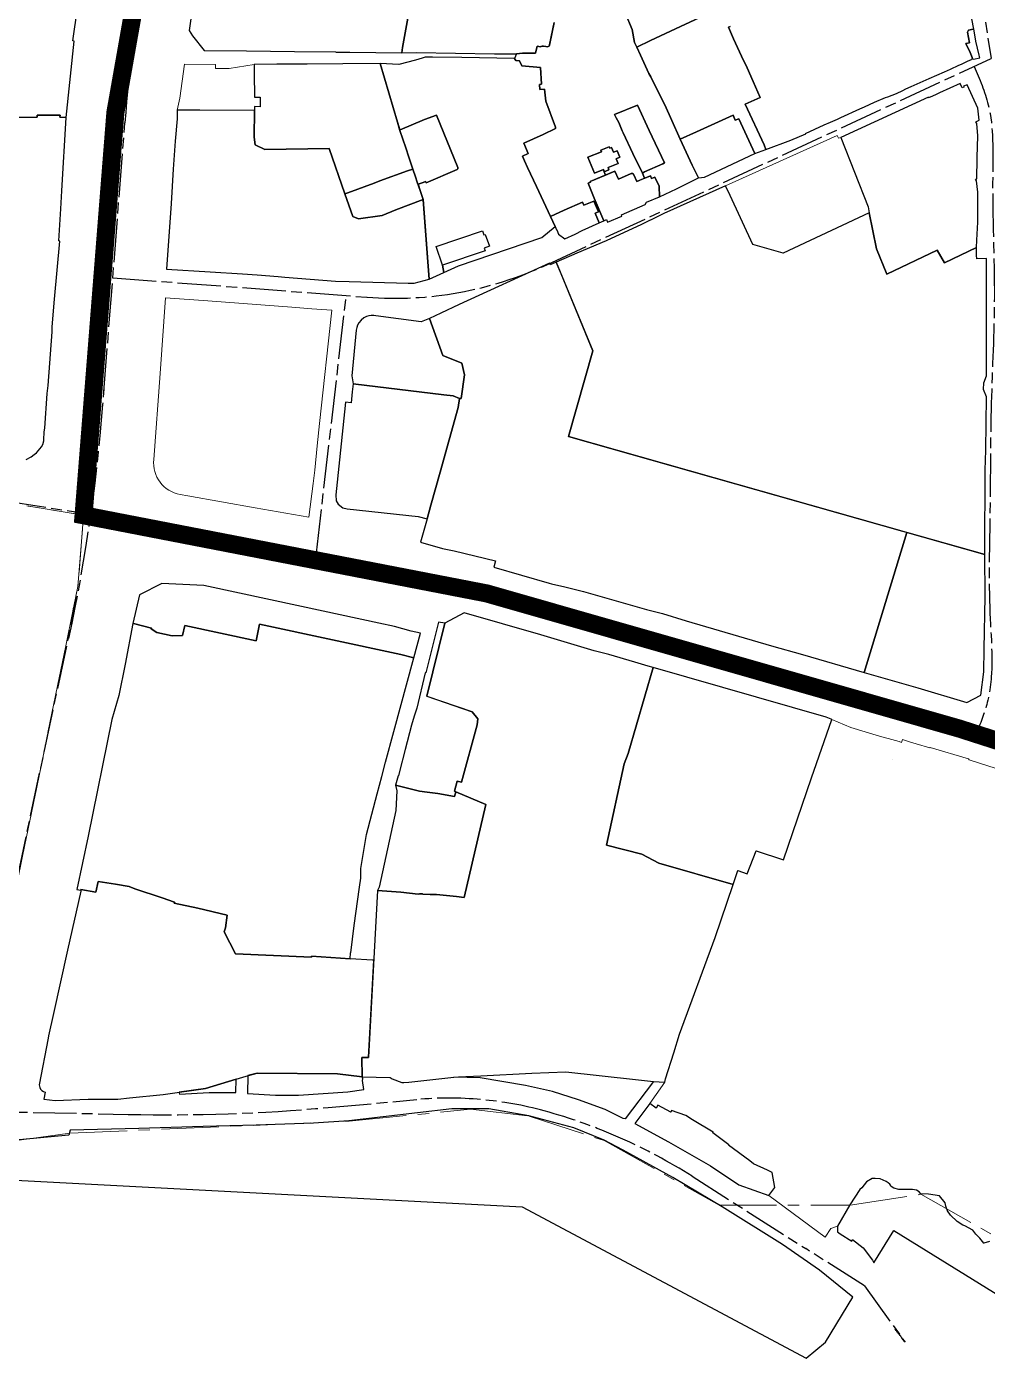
# Model space of a CAD drawing. Header units: millimetres. Extents: x 125232 to 134072, y 142885 to 152835.
# Drawn here: x 131201 to 131733, y 144525 to 145266 of the extents above; entities that cross this region are included whole.
import ezdxf

# ---------------------------------------------------------------- set-up
doc = ezdxf.new("R2010")
doc.units = ezdxf.units.MM
doc.linetypes.add('ACAD_ISO08W100', pattern=[36, 24, -3, 6, -3])
doc.linetypes.add('CENTER', pattern=[50.8, 31.75, -6.35, 6.35, -6.35])
for name, color, linetype in [('commerce', 10, 'Continuous'), ('commerce & office', 242, 'Continuous'), ('commerce and residence', 32, 'Continuous'), ('culture', 21, 'Continuous'), ('green & plaza', 80, 'Continuous'), ('industry', 35, 'Continuous'), ('research & university', 30, 'Continuous'), ('reserve', 253, 'Continuous'), ('residence', 2, 'Continuous'), ('residence-bad', 41, 'Continuous'), ('water', 4, 'Continuous'), ('老城北中心线', 7, 'ACAD_ISO08W100')]:
    doc.layers.add(name, color=color, linetype=linetype)
for name, color, linetype, lineweight in [('government', 221, 'Continuous', 0), ('municipal utilities', 151, 'Continuous', 0), ('school', 31, 'Continuous', 0), ('super block', 6, 'CENTER', 0)]:
    doc.layers.add(name, color=color, linetype=linetype, lineweight=lineweight)

msp = doc.modelspace()

# ---------------------------------------------------------------- linework, layer by layer
at = {"layer": 'commerce'}
for points in [[(131411.75, 145270.5), (131408.91, 145254.24), (131408.74, 145252.78), (131408.55, 145251.21), (131416.55, 145251.42), (131459.74, 145250.75), (131471.97, 145250.69), (131475.24, 145251.03), (131475.24, 145251.11), (131482.47, 145251.08), (131483.38, 145254.95), (131485.29, 145254.59), (131485.6, 145254.78), (131486.39, 145254.99), (131486.93, 145254.96), (131488.2, 145254.79), (131489.05, 145254.64), (131489.2, 145254.66), (131489.52, 145254.77), (131489.71, 145254.86), (131489.9, 145254.99), (131490.19, 145255.29), (131490.35, 145255.63), (131492.94, 145268.09)], [(131584.6, 145275.98), (131546.13, 145258), (131538.57, 145254.38), (131540.71, 145249.92), (131545.22, 145239.81), (131546.37, 145237.98), (131553.1, 145224.57), (131554.16, 145222.38), (131557.99, 145213.84), (131562.68, 145203.49), (131571.7, 145207.57), (131591.93, 145216.8), (131593.08, 145213.93), (131595.13, 145214.69), (131604.01, 145195.47), (131610.13, 145197.76), (131609.06, 145200.38), (131598.53, 145222.76), (131606.97, 145226.57), (131602.96, 145235.42), (131599.63, 145242.87), (131597.7, 145247.08), (131597.6, 145247.04), (131592.15, 145259.04), (131589.37, 145265.41), (131590.33, 145265.81)]]:
    msp.add_lwpolyline(points, dxfattribs=at)
for points in [[(131726.34, 145257.73), (131725.65, 145262.23), (131725.25, 145264.32), (131724.88, 145264.25), (131722.25, 145263.74), (131721.7, 145262.65), (131722.81, 145256.73), (131720.86, 145256.36), (131723.14, 145251.34), (131724.29, 145248.7), (131724.48, 145247.99), (131724.95, 145247.8), (131728.54, 145248.53), (131728.22, 145250)], [(131550.94, 145177.46), (131548.66, 145182.48), (131546.82, 145181.69), (131546.16, 145183.24), (131543.05, 145181.92), (131538.57, 145180.02), (131537.01, 145183.68), (131536.71, 145184.16), (131536.2, 145184.5), (131535.52, 145184.46), (131528.43, 145181.31), (131526.48, 145185.65), (131512.85, 145179.95), (131512.97, 145179.67), (131511.71, 145179.17), (131515.07, 145170.73), (131520.35, 145158.34), (131521.77, 145159.02), (131522.43, 145157.55), (131530.39, 145160.91), (131530.12, 145161.53), (131543.3, 145167.22), (131543.9, 145168.52), (131551.14, 145171.62)], [(131514.82, 145169.22), (131509.34, 145166.84), (131508.58, 145168.58), (131498.31, 145164.2), (131490.75, 145160.73), (131490.74, 145160.73), (131493.39, 145155.03), (131494.18, 145153.31), (131494.25, 145153.34), (131495.28, 145150.93), (131498.7, 145148.27), (131504.45, 145150.94), (131508.27, 145152.99), (131517.86, 145157.16), (131515.53, 145162.52), (131517.38, 145163.32)]]:
    msp.add_lwpolyline(points, close=True, dxfattribs=at)
at = {"layer": 'commerce & office'}
msp.add_lwpolyline([(131500.84, 145038.86), (131514.19, 145086.32), (131496.69, 145128.84), (131494.02, 145135.33), (131490.73, 145133.87), (131490.27, 145134.86), (131440.28, 145111.86), (131430.17, 145107.17), (131423.77, 145104.2), (131431.16, 145083.69), (131441.77, 145079.51), (131443.25, 145072.94), (131441.35, 145059.84), (131440.49, 145059.98), (131439.71, 145055), (131429.72, 145019.2), (131424.6, 145000.85), (131422.48, 144993.25), (131419.27, 144981.75), (131418.89, 144980.34), (131431.08, 144976.97), (131437.47, 144975.57), (131460.37, 144970.02), (131459.47, 144966.53), (131490.15, 144957.7), (131491.4, 144957.34), (131498.8, 144955.67), (131503.9, 144954.48), (131509.15, 144953.17), (131533.68, 144946.1), (131544, 144943.19), (131552.79, 144940.91), (131566, 144936.81), (131613.23, 144922.97), (131630.28, 144918.31), (131664.56, 144908.35), (131688.11, 144985.85)], close=True, dxfattribs=at)
at = {"layer": 'commerce and residence'}
for points in [[(131427.57, 145143.99), (131453.09, 145152.72), (131453.85, 145150.49), (131454.66, 145150.77), (131456.97, 145144.15), (131454.08, 145143.16), (131454.57, 145141.73), (131431.1, 145133.7)], [(131431.16, 145083.69), (131423.77, 145104.2), (131419.18, 145102.3), (131394.09, 145105.73), (131392.97, 145105.84), (131391.57, 145105.85), (131390.31, 145105.64), (131388.98, 145105.23), (131387.46, 145104.49), (131385.97, 145103.31), (131384.76, 145101.87), (131383.99, 145100.47), (131383.57, 145099.22), (131383.25, 145097.83), (131380.91, 145072.43), (131381.58, 145068), (131431.69, 145061.96), (131436.99, 145061.39), (131440.49, 145059.98), (131441.35, 145059.84), (131443.25, 145072.94), (131441.77, 145079.51)], [(131439.71, 145055), (131440.49, 145059.98), (131436.99, 145061.39), (131431.69, 145061.96), (131381.58, 145068), (131381.09, 145063.58), (131380.44, 145057.55), (131377.35, 145057.86), (131373.94, 145026.04), (131371.9, 145006.63), (131372.14, 145003.37), (131373.2, 145001.48), (131375.93, 144999.46), (131378.32, 144998.85), (131417.55, 144994.63), (131422.48, 144993.25), (131424.6, 145000.85), (131429.72, 145019.2)], [(131352.88, 144944.82), (131298.93, 144956.37), (131275.59, 144957.59), (131263.25, 144951.33), (131259.51, 144935.46), (131259.99, 144935.39), (131269.81, 144932.89), (131269.73, 144932.54), (131272.87, 144930.34), (131281.4, 144928.52), (131287.1, 144928.84), (131288.27, 144934.32), (131327.81, 144925.88), (131329.75, 144934.99), (131407.89, 144918.25), (131415.17, 144916.35), (131418.92, 144930.06), (131413.6, 144931.21), (131404.44, 144933.67), (131395.83, 144935.52), (131374.4, 144940.2)], [(131635.41, 144850.02), (131646.55, 144882.32), (131646.2, 144882.47), (131643.39, 144883.58), (131547.71, 144911), (131533.77, 144863.43), (131531.67, 144857.76), (131521.74, 144812.74), (131541.35, 144807.78), (131550.9, 144802.69), (131592.03, 144790.97), (131594.47, 144798.75), (131599.78, 144796.81), (131604.62, 144809.51), (131619.76, 144804.63)]]:
    msp.add_lwpolyline(points, close=True, dxfattribs=at)
at = {"layer": 'culture'}
msp.add_lwpolyline([(131377, 145173.2), (131368.32, 145198.24), (131332.67, 145197.79), (131327.35, 145200.25), (131326.72, 145204.64), (131326.89, 145219.4), (131296.62, 145219.45), (131284.13, 145219.42), (131284.09, 145214.68), (131283.09, 145202.27), (131281.87, 145186.86), (131280.7, 145167.77), (131278.19, 145131.51), (131302.33, 145130.04), (131320.22, 145128.92), (131328.46, 145128.29), (131340.11, 145127.4), (131343.7, 145127.08), (131371.74, 145124.87), (131379.26, 145124.62), (131411.93, 145123.83), (131415.35, 145123.73), (131423.63, 145126.02), (131422.93, 145135.56), (131420.41, 145169.89), (131420.37, 145170.02), (131405.24, 145164.34), (131397.67, 145161.24), (131384.49, 145159.43), (131381.33, 145160.72)], close=True, dxfattribs=at)
at = {"layer": 'government'}
msp.add_lwpolyline([(131326.7, 145239.75), (131326.7, 145244.75), (131312.89, 145242.6), (131305.38, 145242.47), (131305.36, 145244.75), (131288.19, 145244.87), (131285.57, 145226.17), (131284.13, 145219.42), (131296.62, 145219.45), (131326.89, 145219.4), (131326.85, 145221.32), (131327.14, 145221.46), (131330.13, 145221.27), (131330.14, 145226.78), (131326.96, 145226.75)], close=True, dxfattribs=at)
msp.add_lwpolyline([(131369.72, 145108.78), (131358.76, 145109.61), (131347.68, 145110.44), (131301.14, 145113.99), (131277.65, 145115.67), (131274.67, 145073.75), (131271.18, 145026.16, 0.395166), (131285.73, 145006.77), (131290.09, 145006), (131327.34, 144999.45), (131356.96, 144994.33), (131359.44, 145012.79), (131360.25, 145020.35), (131361.68, 145033.73), (131363.01, 145046.12)], format="xyb", close=True, dxfattribs=at)
at = {"layer": 'green & plaza'}
msp.add_lwpolyline([(131200.49, 145026.15), (131203.24, 145027.64), (131205.02, 145028.9), (131206.26, 145029.94), (131208.92, 145033.14), (131209.65, 145034.53), (131210.22, 145036.56), (131210.31, 145037.07), (131210.43, 145041.44), (131210.87, 145043.57), (131212.21, 145062.74), (131212.65, 145067.18), (131214.84, 145096.9), (131214.89, 145099.58), (131216.27, 145114.93), (131219.16, 145147.08), (131218.67, 145147.2), (131219.62, 145164.94), (131220.33, 145174.84), (131222.68, 145215.46), (131219.2, 145215.57), (131219.26, 145216.77), (131206.56, 145216.75), (131206.65, 145215.54), (131193.43, 145215.37)], dxfattribs=at)
for points in [[(131731.28, 144973.62), (131688.11, 144985.85), (131664.56, 144908.35), (131694.18, 144899.74), (131721.34, 144891.66), (131729.13, 144895.82), (131730.8, 144908.73), (131730.88, 144921.28), (131731.47, 144950.32)], [(131386.7, 144682.48), (131386.85, 144683.47), (131386.46, 144684.43), (131372.9, 144686.21), (131328.41, 144686.55), (131323.29, 144685.19), (131323.28, 144684.98), (131323.04, 144675.25), (131338.51, 144674.31), (131351.21, 144674.29), (131378.68, 144676.15), (131387.45, 144677.46)], [(131547.89, 144681.88), (131532.08, 144661.26), (131531.12, 144661.46), (131521.05, 144666.51), (131506.39, 144671.82), (131491.93, 144676.32), (131476.89, 144679.78), (131451.88, 144684.01), (131437.23, 144684.28), (131439.9, 144684.55), (131452.18, 144685.13), (131480.5, 144686.47), (131499.4, 144687.36), (131537.92, 144683.01)], [(131316.87, 144683.14), (131299.83, 144678.01), (131285.26, 144675.94), (131285.31, 144675.57), (131285.38, 144674.83), (131301.8, 144675.88), (131316.65, 144675.87)], [(131580.66, 144653.46), (131580.92, 144653.8), (131569.41, 144660.74), (131565.7, 144663.04), (131557.76, 144665.8), (131557.49, 144665.03), (131550.21, 144668.76), (131549.25, 144667.2), (131545.82, 144669.79), (131537.54, 144658.69), (131556.14, 144648.55), (131579.38, 144635.2), (131595.14, 144624.77), (131611.65, 144618.75), (131615.05, 144623.27), (131613.59, 144631.65), (131610.98, 144632.79), (131603.26, 144636.37), (131601.17, 144637.93), (131589.35, 144646.73), (131589.5, 144646.94)]]:
    msp.add_lwpolyline(points, close=True, dxfattribs=at)
at = {"layer": 'industry'}
msp.add_lwpolyline([(131680.39, 144860.01), (131680.39, 144860.01)], close=True, dxfattribs=at)
at = {"layer": 'municipal utilities'}
msp.add_lwpolyline([(131742.71, 144853.52), (131722.68, 144860.03), (131722.19, 144860.48), (131701.04, 144866.82), (131700.95, 144866.52), (131693.27, 144868.89), (131689.54, 144870), (131685.79, 144871.22), (131685.48, 144870.64), (131685.13, 144869.57), (131683.82, 144870.03), (131681.8, 144870.61), (131673.07, 144873.12), (131657.19, 144877.77), (131646.55, 144882.32), (131635.41, 144850.02), (131619.76, 144804.63), (131604.62, 144809.51), (131599.78, 144796.81), (131594.47, 144798.75), (131592.03, 144790.97), (131582.08, 144761.53), (131562.33, 144708.15), (131559.12, 144697.88), (131554.58, 144683.32), (131554.1, 144681.61), (131549.3, 144674.82), (131545.82, 144669.79), (131549.25, 144667.2), (131550.21, 144668.76), (131557.49, 144665.03), (131557.76, 144665.8), (131565.7, 144663.04), (131569.41, 144660.74), (131580.92, 144653.8), (131580.66, 144653.46), (131589.5, 144646.94), (131589.35, 144646.73), (131601.17, 144637.93), (131603.26, 144636.37), (131610.98, 144632.79), (131613.59, 144631.65), (131615.05, 144623.27), (131611.65, 144618.75), (131642.84, 144595.76), (131646.12, 144600.62), (131649.82, 144601.86), (131656.64, 144613.73), (131662.02, 144622.08), (131663.14, 144623.12), (131664.46, 144624.79), (131665.77, 144626.46), (131668.96, 144628.17), (131670.65, 144628.22), (131673.37, 144627.99), (131676.73, 144626.62), (131677.71, 144625.9), (131678.69, 144625.17), (131679.08, 144624.52), (131679.48, 144623.86), (131681.01, 144622.87), (131683.78, 144622.23), (131691.18, 144622.2), (131693.55, 144621.82), (131694.93, 144620.88), (131695.79, 144619.71), (131700.07, 144619.6), (131706.15, 144618.65), (131709.38, 144614.83), (131709.64, 144612.91), (131710.57, 144610.37), (131712.37, 144607.9), (131716.08, 144604.5), (131719.08, 144602.37), (131720.22, 144602.03), (131724.72, 144599.73), (131726.25, 144597.48), (131728.63, 144595.26), (131730.78, 144592.54), (131733.96, 144593.36)], dxfattribs=at)
at = {"layer": 'research & university'}
msp.add_lwpolyline([(131297.23, 145308.55), (131290.84, 145263.59), (131292.53, 145260.55), (131299.01, 145252.54), (131322.56, 145252.29), (131349.01, 145252.01), (131372.03, 145251.76), (131372.03, 145251.57), (131379.7, 145251.53), (131379.76, 145251.59), (131408.55, 145251.21), (131408.74, 145252.78), (131408.91, 145254.24), (131411.75, 145270.5)], dxfattribs=at)
at = {"layer": 'reserve'}
msp.add_lwpolyline([(131392.94, 144749.04), (131392.29, 144749.07), (131379.81, 144749.81), (131358.48, 144751.29), (131358.43, 144750.69), (131316.5, 144752.49), (131310.17, 144764.73), (131310.81, 144766.94), (131311.76, 144773.95), (131295.51, 144777.86), (131282.45, 144780.62), (131282.55, 144781.1), (131275.84, 144783.6), (131260.72, 144788.52), (131257.52, 144789.79), (131250, 144791.16), (131240.33, 144792.54), (131239.07, 144786.62), (131230.84, 144788.11), (131230.79, 144787.84), (131230.7, 144787.33), (131223.37, 144754.66), (131215.66, 144719.56), (131212.95, 144707.15), (131212.71, 144705.92), (131207.77, 144680.16), (131207.82, 144679.34), (131208.04, 144678.54), (131208.47, 144677.59), (131209.09, 144676.91), (131210.02, 144676.31), (131211.06, 144676), (131210.37, 144672.1), (131216.6, 144671.44), (131234.86, 144672.17), (131251.26, 144672.19), (131257.69, 144672.93), (131276.36, 144674.67), (131299.83, 144678.01), (131316.85, 144683.14), (131322.37, 144684.95), (131328.41, 144686.55), (131372.9, 144686.21), (131386.46, 144684.43), (131386.41, 144695.12), (131390.11, 144695.17)], close=True, dxfattribs=at)
at = {"layer": 'residence'}
for points in [[(131193.43, 145215.37), (131206.65, 145215.54), (131206.56, 145216.75), (131219.26, 145216.77), (131219.2, 145215.57), (131222.68, 145215.46), (131227.15, 145257.74), (131226.28, 145257.85), (131227.04, 145262.99), (131229.17, 145276.9), (131229.99, 145276.79), (131231.13, 145284.4), (131230.71, 145284.32), (131163.65, 145284.35)], [(131532.1, 145273.31), (131536.09, 145264.14), (131537.38, 145256.86), (131538.57, 145254.38), (131546.13, 145258), (131584.6, 145275.98)], [(131590.33, 145265.81), (131589.37, 145265.41), (131592.15, 145259.04), (131597.6, 145247.04), (131597.7, 145247.08), (131599.63, 145242.87), (131602.96, 145235.42), (131606.97, 145226.57), (131598.53, 145222.76), (131609.06, 145200.38), (131610.13, 145197.76), (131623.87, 145202.91), (131632.14, 145206.34), (131632.06, 145206.51), (131642.36, 145211.32), (131645.8, 145212.84), (131649.71, 145214.51), (131651.54, 145215.36), (131662.15, 145220.2), (131664.64, 145221.33), (131667.52, 145222.65), (131670.2, 145223.88), (131676.3, 145226.48), (131677.55, 145226.91), (131682.32, 145228.77), (131685.88, 145230.38), (131687.58, 145231.23), (131690.61, 145232.59), (131700.4, 145237), (131709.02, 145240.79), (131712.37, 145242.28), (131716.91, 145244.34), (131718.42, 145245), (131721.71, 145246.53), (131723.93, 145247.53), (131723.86, 145247.69), (131724.48, 145247.99), (131724.29, 145248.7), (131723.14, 145251.34), (131720.86, 145256.36), (131722.81, 145256.73), (131721.7, 145262.65), (131722.25, 145263.74), (131724.88, 145264.25), (131725.25, 145264.32), (131723.24, 145274.82)]]:
    msp.add_lwpolyline(points, dxfattribs=at)
for points in [[(131487.47, 145231.18), (131484.94, 145230.98), (131484.67, 145233.74), (131485.81, 145233.94), (131485.35, 145243.12), (131474.9, 145243.97), (131473.63, 145246.74), (131471.72, 145247.07), (131470.86, 145248.18), (131441.67, 145248.56), (131425.53, 145248.78), (131423.1, 145248.82), (131421.37, 145248.75), (131419.85, 145248.36), (131416.06, 145247.19), (131406.86, 145244.79), (131396.52, 145245.35), (131406.06, 145212.94), (131407.36, 145208.53), (131407.56, 145208.56), (131421.14, 145214.34), (131427.73, 145216.8), (131439.47, 145187.79), (131439.53, 145187.05), (131439.07, 145186.66), (131421.94, 145179.25), (131421.58, 145180.04), (131420.4, 145179.54), (131417.48, 145178.48), (131418.67, 145174.98), (131420.37, 145170.02), (131420.4, 145170.03), (131422.93, 145135.56), (131423.63, 145126.02), (131431.79, 145129.64), (131431.1, 145133.7), (131427.57, 145143.99), (131453.09, 145152.72), (131453.85, 145150.49), (131454.66, 145150.77), (131456.97, 145144.15), (131454.08, 145143.16), (131454.57, 145141.73), (131431.1, 145133.7), (131431.79, 145129.64), (131439.95, 145133.26), (131486.1, 145148.94), (131493.39, 145155.03), (131483.03, 145177.31), (131478.12, 145187.71), (131476.43, 145191.43), (131475.26, 145194.08), (131478.51, 145195.52), (131476.03, 145201.28), (131486.83, 145206.11), (131493.53, 145209.33), (131493.63, 145210.17), (131488.28, 145224.56)], [(131396.52, 145245.35), (131375.76, 145245.17), (131356.12, 145245.01), (131339.3, 145244.87), (131326.7, 145244.75), (131326.7, 145239.75), (131326.96, 145226.75), (131330.14, 145226.78), (131330.13, 145221.27), (131327.14, 145221.46), (131326.85, 145221.32), (131326.89, 145219.4), (131326.72, 145204.64), (131327.35, 145200.25), (131332.67, 145197.79), (131368.32, 145198.24), (131377, 145173.2), (131378.6, 145173.76), (131393.19, 145179.18), (131396.25, 145180.34), (131411.7, 145185.95), (131414.62, 145186.9), (131412.41, 145193.44), (131410.69, 145198.56), (131409.07, 145203.4), (131407.46, 145208.2), (131406.06, 145212.94)], [(131727.04, 145192.74), (131727.06, 145193.21), (131727.44, 145205.21), (131726.9, 145212.11), (131726.37, 145212.99), (131728.24, 145213.89), (131727.51, 145220.6), (131721.48, 145233.56), (131719.42, 145232.69), (131719.64, 145232.23), (131718.78, 145231.83), (131717.6, 145234.3), (131706.3, 145229.06), (131704.36, 145228.21), (131702.34, 145227.32), (131700.2, 145226.38), (131700.1, 145226.61), (131651.64, 145204.3), (131666.72, 145165.93), (131667.34, 145162.76), (131671.25, 145142.72), (131677.04, 145128.71), (131704.85, 145142.03), (131708.91, 145134.97), (131726.76, 145143.49), (131726.9, 145147.53), (131727.43, 145157.53), (131727.43, 145162.08), (131727.43, 145174.09), (131726.71, 145180.3), (131726.21, 145181.33), (131726.94, 145181.54)], [(131595.13, 145214.69), (131593.08, 145213.93), (131591.93, 145216.8), (131571.7, 145207.57), (131562.68, 145203.49), (131569.23, 145189.02), (131572.86, 145182.09), (131576.05, 145182.44), (131604.01, 145195.47)], [(131418.67, 145174.98), (131417.06, 145179.71), (131416.09, 145182.53), (131414.62, 145186.9), (131411.7, 145185.95), (131396.25, 145180.34), (131393.19, 145179.18), (131378.6, 145173.76), (131377, 145173.2), (131381.33, 145160.72), (131384.49, 145159.43), (131397.67, 145161.24), (131405.24, 145164.34), (131420.37, 145170.02)], [(131732.29, 145114.17), (131732.29, 145137.43), (131726.87, 145137.29), (131726.62, 145139.33), (131726.76, 145143.49), (131708.91, 145134.97), (131704.85, 145142.03), (131677.04, 145128.71), (131671.25, 145142.72), (131667.34, 145162.76), (131619.59, 145140.41), (131602.92, 145145.13), (131590.23, 145172.25), (131587.71, 145177.63), (131553.59, 145162.31), (131546.18, 145158.55), (131545.97, 145158.55), (131541.28, 145156.19), (131521.7, 145147.19), (131505.32, 145140.33), (131494.02, 145135.33), (131514.19, 145086.32), (131500.84, 145038.86), (131731.28, 144973.62), (131731.27, 144974.9), (131731.43, 145020.32), (131731.85, 145031.41), (131732.24, 145060.9), (131730.59, 145064.91), (131730.69, 145068.64), (131732.29, 145072.55)], [(131531.67, 144857.76), (131533.77, 144863.43), (131547.71, 144911), (131544.88, 144911.81), (131537.47, 144914), (131523.17, 144918.19), (131514.92, 144920.33), (131485.51, 144929.04), (131442.94, 144941.31), (131432.37, 144935.56), (131422.3, 144895.17), (131447.46, 144886.47), (131450.59, 144882.68), (131450.18, 144879.38), (131441.61, 144847.53), (131439.19, 144848.1), (131437.64, 144842.56), (131438.35, 144842.26), (131454.97, 144835.19), (131443.08, 144783.82), (131438.84, 144784.32), (131427.78, 144785.39), (131424.23, 144785.33), (131420.13, 144785.56), (131420.03, 144785.72), (131418.2, 144785.87), (131417.53, 144785.68), (131408.01, 144786.67), (131394.97, 144787.71), (131390.12, 144695.42), (131390.13, 144695.17), (131386.41, 144695.12), (131386.46, 144684.43), (131402.02, 144684.07), (131403.24, 144683.4), (131408.44, 144681.46), (131409.55, 144681.3), (131412.37, 144681.61), (131427.28, 144683.21), (131437.23, 144684.28), (131439.9, 144684.55), (131452.18, 144685.13), (131480.5, 144686.47), (131499.4, 144687.36), (131537.92, 144683.01), (131547.89, 144681.88), (131554.1, 144681.61), (131554.58, 144683.32), (131559.12, 144697.88), (131562.33, 144708.15), (131582.08, 144761.53), (131592.03, 144790.97), (131550.9, 144802.69), (131541.35, 144807.78), (131521.74, 144812.74)], [(131404.03, 144875.68), (131415.17, 144916.35), (131407.89, 144918.25), (131329.75, 144934.99), (131327.81, 144925.88), (131288.27, 144934.32), (131287.1, 144928.84), (131281.4, 144928.52), (131272.87, 144930.34), (131269.73, 144932.54), (131269.81, 144932.89), (131259.99, 144935.39), (131259.51, 144935.46), (131255.36, 144912.94), (131251.75, 144895.48), (131247.99, 144882.25), (131234.89, 144817.76), (131228.6, 144788.23), (131230.79, 144787.84), (131230.84, 144788.11), (131239.07, 144786.62), (131240.33, 144792.54), (131250, 144791.16), (131257.52, 144789.79), (131260.72, 144788.52), (131275.84, 144783.6), (131282.55, 144781.1), (131282.45, 144780.62), (131295.51, 144777.86), (131311.76, 144773.95), (131310.81, 144766.94), (131310.17, 144764.73), (131316.5, 144752.49), (131358.43, 144750.69), (131358.48, 144751.29), (131379.81, 144749.81), (131380.01, 144753.22), (131380.2, 144753.21), (131382.16, 144768.18), (131384.98, 144789.44), (131385.8, 144794.38), (131385.88, 144799.81), (131388.98, 144818.54), (131394.87, 144841.16), (131397.35, 144850.67), (131399.53, 144858.68)], [(131454.97, 144835.19), (131438.35, 144842.26), (131437.62, 144839.72), (131428.39, 144841.26), (131422.53, 144842.11), (131418.28, 144842.69), (131405.05, 144845.98), (131405.82, 144842.86), (131405.17, 144831.83), (131396.02, 144789.48), (131394.97, 144787.71), (131408.01, 144786.67), (131417.53, 144785.68), (131418.2, 144785.87), (131420.03, 144785.72), (131420.13, 144785.56), (131424.23, 144785.33), (131427.78, 144785.39), (131438.84, 144784.32), (131443.08, 144783.82)]]:
    msp.add_lwpolyline(points, close=True, dxfattribs=at)
at = {"layer": 'residence-bad'}
msp.add_lwpolyline([(131492.94, 145268.09), (131490.3, 145255.41), (131489.84, 145254.93), (131489.21, 145254.61), (131488.2, 145254.79), (131486.93, 145254.96), (131486.49, 145254.99), (131486.28, 145254.97), (131485.72, 145254.81), (131485.49, 145254.71), (131485.29, 145254.59), (131483.38, 145254.95), (131482.47, 145251.08), (131475.24, 145251.11), (131475.24, 145251.03), (131471.97, 145250.69), (131470.86, 145248.18), (131471.72, 145247.07), (131473.63, 145246.74), (131474.9, 145243.97), (131485.35, 145243.12), (131485.81, 145233.94), (131484.67, 145233.74), (131484.94, 145230.98), (131487.47, 145231.18), (131488.28, 145224.56), (131493.63, 145210.17), (131493.53, 145209.33), (131486.83, 145206.11), (131476.03, 145201.28), (131478.51, 145195.52), (131475.26, 145194.08), (131476.43, 145191.43), (131478.12, 145187.71), (131483.03, 145177.31), (131490.74, 145160.73), (131498.31, 145164.2), (131508.58, 145168.58), (131509.34, 145166.84), (131514.82, 145169.22), (131517.38, 145163.32), (131515.53, 145162.52), (131517.86, 145157.16), (131520.35, 145158.34), (131515.07, 145170.73), (131511.71, 145179.17), (131512.97, 145179.67), (131512.85, 145179.95), (131521.36, 145183.51), (131520.56, 145185.43), (131520.1, 145186.63), (131515.13, 145184.57), (131511.45, 145193.46), (131518.99, 145196.53), (131518.69, 145197.38), (131523.37, 145199.29), (131523.65, 145198.46), (131524.55, 145198.83), (131525.64, 145196.19), (131527.66, 145197.07), (131529.21, 145193.49), (131527.12, 145192.63), (131528.21, 145189.99), (131522.69, 145187.7), (131523.14, 145186.52), (131520.56, 145185.43), (131521.36, 145183.51), (131526.48, 145185.65), (131528.43, 145181.31), (131535.52, 145184.46), (131536.2, 145184.5), (131536.71, 145184.16), (131537.01, 145183.68), (131538.57, 145180.02), (131542.89, 145181.85), (131541.7, 145184.67), (131536.39, 145195.48), (131531.1, 145206.87), (131530.54, 145208.1), (131529.47, 145210.87), (131528.58, 145212.64), (131527.27, 145215.23), (131526.31, 145217.14), (131539.01, 145222.3), (131545.42, 145208.29), (131554.01, 145190.41), (131553.01, 145189.75), (131542.94, 145185.28), (131541.7, 145184.67), (131542.89, 145181.85), (131543.05, 145181.92), (131546.16, 145183.24), (131546.82, 145181.69), (131548.66, 145182.48), (131550.94, 145177.46), (131551.14, 145171.62), (131560.62, 145175.88), (131572.86, 145182.09), (131569.23, 145189.02), (131562.68, 145203.49), (131557.99, 145213.84), (131554.16, 145222.38), (131553.1, 145224.57), (131546.37, 145237.98), (131545.22, 145239.81), (131540.71, 145249.92), (131538.57, 145254.38), (131537.38, 145256.86), (131536.09, 145264.14), (131532.1, 145273.31)], dxfattribs=at)
for points in [[(131545.42, 145208.29), (131539.01, 145222.3), (131526.31, 145217.14), (131527.27, 145215.23), (131528.58, 145212.64), (131529.47, 145210.87), (131530.54, 145208.1), (131531.1, 145206.87), (131536.39, 145195.48), (131541.7, 145184.67), (131542.94, 145185.28), (131553.01, 145189.75), (131554.01, 145190.41)], [(131427.73, 145216.8), (131421.14, 145214.34), (131407.56, 145208.56), (131407.36, 145208.53), (131407.46, 145208.2), (131409.07, 145203.4), (131410.69, 145198.56), (131412.41, 145193.44), (131414.62, 145186.9), (131416.09, 145182.53), (131417.06, 145179.71), (131417.48, 145178.49), (131417.52, 145178.5), (131420.4, 145179.54), (131421.58, 145180.04), (131421.94, 145179.25), (131439.07, 145186.66), (131439.43, 145186.97), (131439.52, 145187.24), (131439.47, 145187.79)], [(131511.45, 145193.46), (131515.13, 145184.57), (131520.1, 145186.63), (131520.56, 145185.43), (131523.14, 145186.52), (131522.69, 145187.7), (131528.21, 145189.99), (131527.12, 145192.63), (131529.21, 145193.49), (131527.66, 145197.07), (131525.64, 145196.19), (131524.55, 145198.83), (131523.65, 145198.46), (131523.37, 145199.29), (131518.69, 145197.38), (131518.99, 145196.53)], [(131450.18, 144879.38), (131450.59, 144882.68), (131447.46, 144886.47), (131422.6, 144895.07), (131422.29, 144895.14), (131432.37, 144935.56), (131428.8, 144936.21), (131421.8, 144908.08), (131421.48, 144908.15), (131416.89, 144888.56), (131415.27, 144884.15), (131413.83, 144879.18), (131410.35, 144865.7), (131407.18, 144853.45), (131406.59, 144851.16), (131406.51, 144851.18), (131405.05, 144845.98), (131418.28, 144842.69), (131422.53, 144842.11), (131428.39, 144841.26), (131437.62, 144839.72), (131438.35, 144842.26), (131437.64, 144842.56), (131439.19, 144848.1), (131441.61, 144847.53)]]:
    msp.add_lwpolyline(points, close=True, dxfattribs=at)
at = {"layer": 'school'}
msp.add_lwpolyline([(131651.63, 145204.32), (131650.29, 145203.92), (131649.64, 145205.44), (131587.71, 145177.63), (131602.92, 145145.13), (131619.59, 145140.41), (131667.34, 145162.76), (131666.72, 145165.93)], close=True, dxfattribs=at)
at = {"layer": 'super block'}
for points in [[(131328.09, 145659.91), (131332.3, 145687.85), (131042.19, 145749.25), (130892.7, 145781.86), (130783.72, 145805.96), (130768.95, 145807.54), (130743.78, 145727.5), (130698.52, 145626.04), (130672.43, 145555.24), (130618.88, 145379.05), (130607.84, 145326.18), (130568.41, 145173.29), (130810.87, 145103.98), (131044.23, 145029.49), (131079.07, 145022.25), (131113.91, 145015.01), (131232.28, 144995.29), (131249.9, 145218.17)], [(132015.98, 144764.49), (132017.45, 144777.04), (131978.82, 144789.12), (131846.65, 144835.66), (131717.15, 144877.25), (131455.51, 144952.05), (131232.28, 144995.29), (131229.17, 144955.94), (131166.79, 144652.01), (131196.7, 144649.4), (131224.65, 144653.33), (131379.36, 144659.92), (131446.51, 144666.56), (131478.94, 144662.75), (131520.57, 144649.27), (131584.15, 144613.5), (131656.76, 144613.5), (131695.9, 144619.48), (131755.69, 144585.71), (131788.99, 144592.77), (131836.18, 144575.95), (131913.11, 144559.47), (131960.87, 144551.07)]]:
    msp.add_lwpolyline(points, close=True, dxfattribs=at)
at = {"layer": 'super block', "const_width": 10}
msp.add_lwpolyline([(132068.7, 145644.1), (131908.94, 145653.95), (131755.82, 145661.47), (131332.3, 145687.85), (131328.09, 145659.91), (131249.9, 145218.17), (131232.28, 144995.29), (131455.51, 144952.05), (131717.15, 144877.25), (131846.65, 144835.66), (131978.82, 144789.12), (132017.45, 144777.04), (132047.26, 145031.51), (132071.11, 145254.49)], close=True, dxfattribs=at)
at = {"layer": 'super block'}
msp.add_lwpolyline([(131166.79, 144652.01), (131229.17, 144955.94), (131232.28, 144995.29), (131113.91, 145015.01)], dxfattribs=at)
at = {"layer": 'water'}
msp.add_lwpolyline([(131531.02, 144643.89), (131520.45, 144649.5), (131503.72, 144656.22), (131478.83, 144662.98), (131456.61, 144666.87), (131436.18, 144666.71), (131379.24, 144660.15), (131359.58, 144658.89), (131327.89, 144657.84), (131298.45, 144657.06), (131262.96, 144655.99), (131224.89, 144654.9), (131224.18, 144652.22), (131196.58, 144649.63), (131196.06, 144649.93), (131191.17, 144627.54), (131475.05, 144612.49), (131632.4, 144528.78), (131643.11, 144537.74), (131658.26, 144562.54), (131639.77, 144577.45), (131619.25, 144591.74), (131585.89, 144612.58), (131558.61, 144628.78)], close=True, dxfattribs=at)
msp.add_lwpolyline([(131733.96, 144593.36), (131730.78, 144592.54), (131728.63, 144595.26), (131726.25, 144597.48), (131724.72, 144599.73), (131720.22, 144602.03), (131719.08, 144602.37), (131716.08, 144604.5), (131712.37, 144607.9), (131710.57, 144610.37), (131709.64, 144612.91), (131709.38, 144614.83), (131706.15, 144618.65), (131700.07, 144619.6), (131695.79, 144619.71), (131694.93, 144620.88), (131693.55, 144621.82), (131691.18, 144622.2), (131683.78, 144622.23), (131681.01, 144622.87), (131679.48, 144623.86), (131679.08, 144624.52), (131678.69, 144625.17), (131677.71, 144625.9), (131676.73, 144626.62), (131673.37, 144627.99), (131670.65, 144628.22), (131668.96, 144628.17), (131665.77, 144626.46), (131664.46, 144624.79), (131663.14, 144623.12), (131662.02, 144622.08), (131656.64, 144613.73), (131649.82, 144601.86), (131649.65, 144600), (131649.82, 144598.81), (131651.2, 144597.66), (131657.6, 144593.57), (131658.09, 144594.46), (131663.86, 144589.78), (131669.19, 144583.08), (131669.83, 144581.48), (131680.86, 144599.55), (131801.46, 144524.9)], dxfattribs=at)
at = {"layer": '老城北中心线', "linetype": 'ACAD_ISO08W100', "lineweight": 25}
for p, q in [((131488.73, 145133.97), (131734.74, 145248.12)), ((131243.57, 145063.66), (131255.16, 145212.57)), ((131248.48, 145126.78), (131389.25, 145115.98)), ((131361.21, 144974.58), (131377.76, 145116.86)), ((131080.91, 145020.01), (131236.33, 144995.88)), ((131238.75, 144995.5), (131357.6, 144975.21)), ((131150.38, 144582.55), (131228.81, 144950.29)), ((131466.99, 144950.14), (131733, 144873.25)), ((131168.33, 144665.61), (131257.05, 144663.73)), ((131569.2, 144629.46), (131632.23, 144589.41))]:
    msp.add_line(p, q, dxfattribs=at)
for points in [[(131716.71, 145366.14), (131734.74, 145248.12)], [(131367.63, 144667.51), (131416.78, 144671.92)], [(131664.67, 144568.79), (131632.23, 144589.41)], [(131664.67, 144568.79), (131687.16, 144537.62)]]:
    msp.add_lwpolyline(points, dxfattribs=at)
for centre, radius, start, end in [((132252.15, 145134.94), 1000, 170.24547, 175.54751), ((131404.55, 145315.39), 200, 265.61327, 294.8913), ((130246.18, 145135.84), 1000, 347.9504, 355.95438), ((131189.3, 143989.47), 1000, 73.8774, 80.31121), ((131434.66, 144472.72), 200, 74.7112, 95.12936), ((131278.23, 145663.5), 1000, 268.7863, 275.12936), ((131278.23, 145663.5), 1000, 268.7863, 275.12936), ((131408.29, 144376.26), 300, 57.56449, 74.7112), ((131524.96, 144420.61), 200, 35.80609, 38.49655)]:
    msp.add_arc(centre, radius, start, end, dxfattribs=at)
msp.add_open_spline([(131725.33, 145243.75), (131728.42, 145236.75), (131736.66, 145217.49), (131734.78, 145173.39), (131737.74, 145118.76), (131734.29, 145056.94), (131734.5, 144998.58), (131732.85, 144944.17), (131737.26, 144901.89), (131729.26, 144880.92), (131726.85, 144875.03)], degree=3, knots=[1.891559, 1.891559, 1.891559, 1.891559, 24.635867, 64.2482, 131.329687, 189.843526, 249.564563, 306.127482, 354.292117, 373.214879, 373.214879, 373.214879, 373.214879], dxfattribs=at)

doc.saveas('drawing.dxf')
